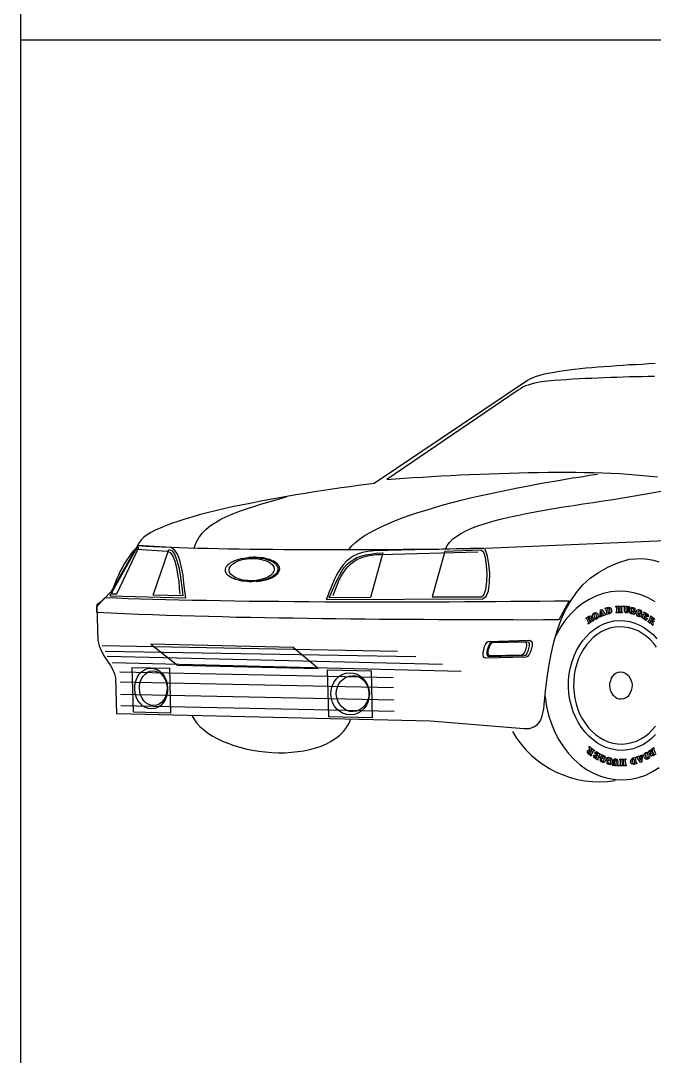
# Model space of a CAD drawing. Header units: millimetres. Extents: x 2198.5 to 2287.8, y 1208.8 to 1298.1.
# Drawn here: x 2205.183 to 2206.863, y 1275.109 to 1277.856 of the extents above; entities that cross this region are included whole.
import ezdxf

# ---------------------------------------------------------------- set-up
doc = ezdxf.new("R2010")
doc.units = ezdxf.units.MM
doc.layers.add('2', color=7, linetype='Continuous')

# ---------------------------------------------------------------- blocks, each defined once
blk = doc.blocks.new('COCHE')
at = {"linetype": 'Continuous'}
for points in [[(-2.0899, -0.473), (-2.0869, -0.595), (-1.0192, -0.6189), (-0.7018, -0.646), (-0.6825, -0.645), (-0.6674, -0.6401), (-0.6554, -0.6316), (-0.6465, -0.6202), (-0.6408, -0.6074), (-0.6366, -0.5935), (-0.6339, -0.5792), (-0.6322, -0.5654), (-0.6278, -0.5181), (-0.6223, -0.4722), (-0.6158, -0.4283), (-0.6077, -0.3869), (-0.5985, -0.3471), (-0.5878, -0.3097), (-0.5749, -0.2748), (-0.56, -0.2419), (-0.5425, -0.2109), (-0.5228, -0.183), (-0.5006, -0.1575), (-0.4758, -0.1345), (-0.4478, -0.1145), (-0.4167, -0.0969), (-0.382, -0.0823), (-0.3437, -0.0702), (-0.3219, -0.0681), (-0.301, -0.0676), (-0.2807, -0.0696), (-0.2613, -0.0732), (-0.2423, -0.0788)], [(-0.2557, 0.5955), (-0.2776, 0.5944), (-0.2994, 0.5928), (-0.3217, 0.5918), (-0.3436, 0.5907), (-0.3654, 0.5891), (-0.3872, 0.5876), (-0.4085, 0.586), (-0.4298, 0.5844), (-0.4506, 0.5829), (-0.4709, 0.5814), (-0.4907, 0.5794), (-0.5105, 0.5773), (-0.5292, 0.5753), (-0.5475, 0.5734), (-0.5647, 0.5709), (-0.5814, 0.5684), (-0.5976, 0.5655), (-0.6128, 0.5631), (-0.627, 0.5602), (-0.6401, 0.5568), (-0.6522, 0.5534), (-0.6633, 0.5501), (-0.6729, 0.5463), (-0.6814, 0.5425), (-0.6889, 0.5383), (-1.2103, 0.1881), (-1.2372, 0.1844), (-1.2645, 0.1806), (-1.2929, 0.1769), (-1.3223, 0.1726), (-1.3522, 0.1683), (-1.3826, 0.1639), (-1.4135, 0.1591), (-1.4449, 0.1542), (-1.4763, 0.1489), (-1.5076, 0.1435), (-1.539, 0.1381), (-1.5709, 0.1323), (-1.6017, 0.1264), (-1.6326, 0.12), (-1.663, 0.1142), (-1.6928, 0.1078), (-1.7221, 0.101), (-1.7504, 0.0942), (-1.7782, 0.0874), (-1.805, 0.0806), (-1.8302, 0.0734), (-1.8544, 0.0661), (-1.8776, 0.059), (-1.8993, 0.0513), (-1.9194, 0.0442), (-1.9375, 0.0361), (-1.9546, 0.0285), (-1.9692, 0.0206), (-1.9822, 0.0126), (-1.9932, 0.0047), (-2.0016, -0.0031), (-2.008, -0.0114), (-2.1045, -0.1791), (-2.153, -0.2306), (-2.1501, -0.3455), (-2.145, -0.3646), (-2.1375, -0.3827), (-2.1279, -0.3998), (-2.1173, -0.4163), (-2.1072, -0.4318), (-2.0987, -0.4463), (-2.0928, -0.4599), (-2.0899, -0.473)], [(-1.168, 0.2014), (-1.1385, 0.2036), (-1.1081, 0.2054), (-1.0776, 0.2077), (-1.0462, 0.2095), (-1.0147, 0.2113), (-0.9827, 0.2132), (-0.9502, 0.215), (-0.9172, 0.2168), (-0.8847, 0.2182), (-0.8512, 0.2195), (-0.8182, 0.2209), (-0.7852, 0.2222), (-0.7517, 0.223), (-0.7187, 0.2244), (-0.6856, 0.2247), (-0.6526, 0.2255), (-0.6201, 0.2258), (-0.5881, 0.2261), (-0.556, 0.2259), (-0.5245, 0.2257), (-0.494, 0.2255), (-0.4635, 0.2247), (-0.4335, 0.2239), (-0.4044, 0.2226), (-0.3759, 0.2213), (-0.3485, 0.2195), (-0.322, 0.2176), (-0.296, 0.2152), (-0.271, 0.2128), (-0.2476, 0.2098)], [(-0.2572, 0.5512), (-0.2785, 0.5511), (-0.2999, 0.5506), (-0.3212, 0.5501), (-0.3425, 0.5501), (-0.3639, 0.5495), (-0.3852, 0.5485), (-0.4065, 0.5479), (-0.4279, 0.5474), (-0.4492, 0.5463), (-0.4705, 0.5453), (-0.4919, 0.5443), (-0.5132, 0.5432), (-0.535, 0.5421), (-0.5563, 0.5406), (-0.5776, 0.5391), (-0.5989, 0.5375), (-0.6208, 0.5359), (-0.6421, 0.5339), (-0.6542, 0.5315), (-0.6653, 0.5292), (-0.6764, 0.5259), (-0.6865, 0.5226), (-0.6966, 0.5193), (-0.7051, 0.515), (-0.7136, 0.5102), (-0.7206, 0.5054), (-1.168, 0.2014)], [(-1.2962, -0.0367), (-1.2863, -0.0248), (-1.2739, -0.0133), (-1.2599, -0.0018), (-1.244, 0.0093), (-1.2264, 0.0199), (-1.2069, 0.0306), (-1.1863, 0.0408), (-1.1642, 0.051), (-1.1405, 0.0607), (-1.1154, 0.0705), (-1.0897, 0.0798), (-1.0624, 0.0886), (-1.0342, 0.0975), (-1.0055, 0.1063), (-0.9757, 0.1147), (-0.9454, 0.1226), (-0.9145, 0.1305), (-0.8832, 0.1384), (-0.8519, 0.1458), (-0.8195, 0.1527), (-0.7877, 0.1596), (-0.7553, 0.1665), (-0.7235, 0.1729), (-0.6911, 0.1788), (-0.6592, 0.1852), (-0.6278, 0.1906), (-0.597, 0.1959), (-0.5661, 0.2013), (-0.5362, 0.2066), (-0.5068, 0.2109), (-0.4785, 0.2157), (-0.4511, 0.2199)], [(-0.9683, -0.0351), (-0.9625, -0.0232), (-0.9537, -0.0118), (-0.9428, -0.0009), (-0.9293, 0.0091), (-0.9138, 0.0187), (-0.8962, 0.0278), (-0.8766, 0.0364), (-0.8549, 0.0445), (-0.8318, 0.0522), (-0.807, 0.0595), (-0.7807, 0.0662), (-0.753, 0.073), (-0.7242, 0.0794), (-0.6943, 0.0857), (-0.6634, 0.0916), (-0.6321, 0.0974), (-0.5997, 0.1028), (-0.5668, 0.1082), (-0.5334, 0.1131), (-0.4999, 0.1186), (-0.466, 0.1235), (-0.4321, 0.1289), (-0.3986, 0.1338), (-0.3647, 0.1392), (-0.3318, 0.1446), (-0.2989, 0.15), (-0.267, 0.1554), (-0.2357, 0.1613)], [(-1.823, -0.0307), (-1.8153, -0.0127), (-1.8061, 0.0033), (-1.7947, 0.0183), (-1.7814, 0.0319), (-1.7664, 0.0445), (-1.7499, 0.0555), (-1.7319, 0.0662), (-1.7123, 0.0758), (-1.6907, 0.0845), (-1.6685, 0.0932), (-1.6443, 0.1014), (-1.6191, 0.1097), (-1.5924, 0.118), (-1.5646, 0.1263), (-1.5359, 0.1347), (-1.5061, 0.1435)], [(-0.8332, -0.0317), (1.6135, 0.0721)], [(-1.8512, -0.2012), (-1.8539, -0.1773), (-1.8571, -0.1515), (-1.8603, -0.1241), (-1.865, -0.0978), (-1.8712, -0.0736), (-1.8794, -0.0529), (-1.8894, -0.0379), (-1.9023, -0.0296), (-2.0123, -0.0237), (-2.1086, -0.1944), (-1.8512, -0.2012)], [(-2.0859, -0.1873), (-2.0111, -0.0303), (-2.0167, -0.0315), (-2.0227, -0.0357), (-2.0296, -0.042), (-2.0365, -0.0503), (-2.0439, -0.0601), (-2.0517, -0.072), (-2.059, -0.0844), (-2.0664, -0.0973), (-2.0736, -0.1107), (-2.0799, -0.1246), (-2.0862, -0.1374), (-2.0915, -0.1503), (-2.0958, -0.1616), (-2.099, -0.1718), (-2.1014, -0.1805), (-2.1022, -0.1872), (-2.0859, -0.1873)], [(-2.0123, -0.0237), (-1.9873, -0.0252), (-1.9614, -0.0265), (-1.9334, -0.0279), (-1.9044, -0.0286), (-1.8739, -0.0299), (-1.8423, -0.0312), (-1.8097, -0.0319), (-1.7762, -0.0325), (-1.7411, -0.0337), (-1.7055, -0.0343), (-1.6689, -0.0349), (-1.6317, -0.0355), (-1.5936, -0.0361), (-1.5555, -0.0361), (-1.5163, -0.0367), (-1.4767, -0.0367), (-1.4365, -0.0372), (-1.3963, -0.0372), (-1.3556, -0.0372), (-1.315, -0.0372), (-1.2743, -0.0372), (-1.2336, -0.0372), (-1.1925, -0.0372), (-1.1518, -0.0366), (-1.1117, -0.0361), (-1.0715, -0.0361), (-1.0314, -0.0357), (-0.9922, -0.0352), (-0.9531, -0.0342), (-0.915, -0.0337), (-0.8774, -0.0333), (-0.8403, -0.0324)], [(-1.3732, -0.2069), (-0.8421, -0.2042), (-0.8295, -0.1968), (-0.8219, -0.1773), (-0.818, -0.1497), (-0.8178, -0.1177), (-0.8206, -0.0863), (-0.8254, -0.0589), (-0.832, -0.0393), (-0.8393, -0.0323), (-1.2122, -0.0417), (-1.2325, -0.0433), (-1.2507, -0.0468), (-1.2673, -0.0523), (-1.2819, -0.0597), (-1.2944, -0.0682), (-1.3058, -0.0781), (-1.3162, -0.0891), (-1.3251, -0.101), (-1.3329, -0.1134), (-1.3402, -0.1268), (-1.3465, -0.1402), (-1.3522, -0.154), (-1.358, -0.1679), (-1.3632, -0.1813), (-1.3679, -0.1946), (-1.3732, -0.2069)], [(-2.0171, -0.0361), (-1.9147, -0.0421), (-1.9044, -0.047), (-1.8955, -0.0589), (-1.8884, -0.0765), (-1.8828, -0.0978), (-1.8787, -0.1216), (-1.875, -0.1453), (-1.8729, -0.1687), (-1.8709, -0.189)], [(-1.9618, -0.1918), (-1.9088, -0.0364), (-1.8974, -0.0417), (-1.8885, -0.0547), (-1.8809, -0.0738), (-1.8747, -0.097), (-1.87, -0.1229), (-1.8663, -0.1487), (-1.8631, -0.173), (-1.8611, -0.1943), (-1.9618, -0.1918)], [(-1.628, -0.0639), (-1.6188, -0.0637), (-1.6102, -0.0645), (-1.6015, -0.0653), (-1.5933, -0.0661), (-1.5852, -0.0679), (-1.578, -0.0697), (-1.5708, -0.0716), (-1.5647, -0.0745), (-1.5585, -0.0769), (-1.5533, -0.0803), (-1.5487, -0.0833), (-1.545, -0.0867), (-1.5419, -0.0907), (-1.5398, -0.0947), (-1.5381, -0.0987), (-1.5375, -0.1028), (-1.5379, -0.1069), (-1.5393, -0.111), (-1.5413, -0.1151), (-1.5442, -0.1192), (-1.5477, -0.1229), (-1.5522, -0.126), (-1.5572, -0.1297), (-1.5632, -0.1324), (-1.5692, -0.1356), (-1.5763, -0.1378), (-1.5834, -0.14), (-1.5914, -0.1423), (-1.5995, -0.1435), (-1.6081, -0.1447), (-1.6168, -0.146), (-1.6259, -0.1462), (-1.635, -0.1464), (-1.6437, -0.1456), (-1.6524, -0.1448), (-1.6605, -0.144), (-1.6687, -0.1422), (-1.6759, -0.1403), (-1.683, -0.1385), (-1.6892, -0.1356), (-1.6954, -0.1332), (-1.7005, -0.1298), (-1.7052, -0.1268), (-1.7088, -0.1234), (-1.712, -0.1194), (-1.7141, -0.1154), (-1.7157, -0.1113), (-1.7164, -0.1073), (-1.7159, -0.1032), (-1.7145, -0.0991), (-1.7126, -0.095), (-1.7096, -0.0908), (-1.7062, -0.0872), (-1.7017, -0.084), (-1.6967, -0.0804), (-1.6907, -0.0777), (-1.6846, -0.0745), (-1.6776, -0.0723), (-1.6705, -0.07), (-1.6624, -0.0678), (-1.6543, -0.0666), (-1.6457, -0.0653), (-1.6371, -0.0641), (-1.628, -0.0639)], [(-1.6279, -0.0669), (-1.6126, -0.0676), (-1.5978, -0.0692), (-1.5851, -0.0725), (-1.5732, -0.0767), (-1.564, -0.0821), (-1.5567, -0.0885), (-1.5519, -0.0955), (-1.5502, -0.1031), (-1.5516, -0.1108), (-1.5559, -0.118), (-1.5629, -0.1248), (-1.5719, -0.1306), (-1.5835, -0.1355), (-1.5961, -0.1393), (-1.6108, -0.1418), (-1.626, -0.1431), (-1.6412, -0.1425), (-1.656, -0.1409), (-1.6688, -0.1376), (-1.6806, -0.1333), (-1.6899, -0.128), (-1.6972, -0.1215), (-1.7019, -0.1146), (-1.7036, -0.107), (-1.7023, -0.0993), (-1.6979, -0.0921), (-1.691, -0.0853), (-1.682, -0.0795), (-1.6704, -0.0746), (-1.6578, -0.0707), (-1.6431, -0.0683), (-1.6279, -0.0669)], [(-1.6122, -0.1453), (-1.6112, -0.1453), (-1.6026, -0.1441), (-1.594, -0.1428), (-1.5854, -0.1416), (-1.5778, -0.1394), (-1.5702, -0.1372), (-1.5637, -0.135), (-1.5571, -0.1318), (-1.5516, -0.1291), (-1.5461, -0.1254), (-1.5421, -0.1222), (-1.5381, -0.1186), (-1.5352, -0.1144), (-1.5333, -0.1103), (-1.5318, -0.1062), (-1.5314, -0.1021), (-1.5321, -0.0981), (-1.5337, -0.0941), (-1.5358, -0.09), (-1.539, -0.086), (-1.5431, -0.0826), (-1.5473, -0.0797), (-1.5529, -0.0762), (-1.5586, -0.0738), (-1.5653, -0.0709), (-1.5719, -0.0691), (-1.5796, -0.0672), (-1.5873, -0.0654), (-1.5959, -0.0646), (-1.6046, -0.0638), (-1.6132, -0.063), (-1.6224, -0.0632), (-1.6315, -0.0635), (-1.6361, -0.0641), (-1.6361, -0.0641)], [(-1.181, -0.0486), (-1.2229, -0.1996), (-1.3637, -0.2011), (-1.3555, -0.1826), (-1.3479, -0.1651), (-1.3406, -0.1492), (-1.3334, -0.1342), (-1.3261, -0.1208), (-1.3188, -0.1085), (-1.3109, -0.0971), (-1.302, -0.0872), (-1.2926, -0.0788), (-1.2816, -0.0714), (-1.2696, -0.0645), (-1.256, -0.0596), (-1.2403, -0.0551), (-1.2231, -0.0522), (-1.2033, -0.0496), (-1.181, -0.0486)], [(-1.3502, -0.1931), (-1.3435, -0.1747), (-1.3368, -0.1577), (-1.3301, -0.1423), (-1.3229, -0.1279), (-1.315, -0.1155), (-1.3072, -0.1041), (-1.2988, -0.0942), (-1.2894, -0.0854), (-1.2799, -0.078), (-1.2694, -0.0711), (-1.2578, -0.0657), (-1.2462, -0.0614), (-1.2331, -0.058), (-1.2195, -0.0556), (-1.2048, -0.0542), (-1.189, -0.0533), (-0.8568, -0.045)], [(-1.013, -0.1979), (-0.8458, -0.1972), (-0.8373, -0.1904), (-0.8312, -0.1724), (-0.8278, -0.1469), (-0.8264, -0.1179), (-0.8282, -0.0895), (-0.8319, -0.0642), (-0.8379, -0.0465), (-0.8462, -0.0396), (-0.9702, -0.0433), (-1.013, -0.1979)], [(-2.1248, -0.1999), (-2.0861, -0.2015), (-2.0464, -0.203), (-2.0052, -0.204), (-1.9625, -0.2055), (-1.9187, -0.2064), (-1.874, -0.2078), (-1.8277, -0.2087), (-1.7809, -0.2096), (-1.7331, -0.2104), (-1.6843, -0.2112), (-1.6349, -0.212), (-1.5846, -0.2123), (-1.5342, -0.213), (-1.4829, -0.2133), (-1.431, -0.2135), (-1.3786, -0.2142), (-1.3263, -0.2144), (-1.2734, -0.2146), (-1.2205, -0.2143), (-1.1672, -0.2144), (-1.1143, -0.2146), (-1.0609, -0.2143), (-1.008, -0.2145), (-0.9552, -0.2142), (-0.9028, -0.2139), (-0.8505, -0.2136), (-0.7986, -0.2133), (-0.7473, -0.213), (-0.6965, -0.2128), (-0.6462, -0.212), (-0.5969, -0.2118), (-0.5481, -0.2111), (-0.5825, -0.2765), (-0.6349, -0.2763), (-0.6867, -0.2766), (-0.7381, -0.2763), (-0.7894, -0.2761), (-0.8408, -0.2759), (-0.8916, -0.2761), (-0.9419, -0.2759), (-0.9923, -0.2756), (-1.0426, -0.2754), (-1.0924, -0.2751), (-1.1423, -0.2748), (-1.1921, -0.2746), (-1.2414, -0.2738), (-1.2902, -0.2735), (-1.3396, -0.2727), (-1.3884, -0.2724), (-1.4372, -0.2716), (-1.4855, -0.2708), (-1.5338, -0.2699), (-1.5821, -0.2691), (-1.6305, -0.2683), (-1.6783, -0.2675), (-1.7261, -0.2661), (-1.7739, -0.2648), (-1.8217, -0.2635), (-1.869, -0.2621), (-1.9163, -0.2608), (-1.9642, -0.2589), (-2.0115, -0.2576), (-2.0588, -0.2557), (-2.1056, -0.2533), (-2.153, -0.2515), (-2.1533, -0.2383), (-2.153, -0.2301), (-2.1521, -0.225), (-2.1502, -0.2214), (-2.1467, -0.2188), (-2.1417, -0.2156), (-2.1342, -0.2093), (-2.1248, -0.1999)], [(-0.6293, -0.5384), (-0.6293, -0.5384), (-0.6249, -0.5703), (-0.6175, -0.6007), (-0.6082, -0.6299), (-0.5963, -0.6576), (-0.5824, -0.6837), (-0.5671, -0.7082), (-0.5497, -0.7306), (-0.5309, -0.7505), (-0.5101, -0.7688), (-0.4884, -0.7845), (-0.4652, -0.7971), (-0.4415, -0.8077), (-0.4165, -0.8147), (-0.3904, -0.8191), (-0.3639, -0.82), (-0.3376, -0.8178), (-0.3118, -0.8121), (-0.2871, -0.8038), (-0.264, -0.7921), (-0.2415, -0.7783)], [(-0.2557, -0.2144), (-0.2789, -0.2017), (-0.3025, -0.1912), (-0.3276, -0.1842), (-0.3536, -0.1797), (-0.3801, -0.1789), (-0.4065, -0.1811), (-0.4323, -0.1868), (-0.457, -0.195), (-0.48, -0.2068), (-0.5026, -0.2206), (-0.5235, -0.2374), (-0.5434, -0.2567), (-0.5611, -0.2775), (-0.5773, -0.3008), (-0.5914, -0.326), (-0.5943, -0.3322), (-0.5943, -0.3322)], [(-0.4446, -0.2639), (-0.4441, -0.2633), (-0.4431, -0.2623), (-0.4426, -0.2613), (-0.4421, -0.2597), (-0.441, -0.2419), (-0.437, -0.2403), (-0.428, -0.2538), (-0.4264, -0.2558), (-0.4259, -0.2563), (-0.4249, -0.2568), (-0.4244, -0.2562), (-0.4233, -0.2588), (-0.4329, -0.262), (-0.4335, -0.2595), (-0.4325, -0.259), (-0.432, -0.2585), (-0.432, -0.2575), (-0.4325, -0.2564), (-0.4341, -0.2544), (-0.4397, -0.2566), (-0.4396, -0.2592), (-0.439, -0.2607), (-0.4385, -0.2612), (-0.4375, -0.2612), (-0.4365, -0.2611), (-0.4359, -0.2637), (-0.444, -0.2664), (-0.4446, -0.2639)], [(-0.4249, -0.239), (-0.4249, -0.2359), (-0.4143, -0.2331), (-0.4102, -0.2335), (-0.4071, -0.235), (-0.405, -0.2385), (-0.4034, -0.2425), (-0.4033, -0.2466), (-0.4042, -0.2501), (-0.4067, -0.2538), (-0.4102, -0.2554), (-0.4208, -0.2582), (-0.4209, -0.2551), (-0.4204, -0.2546), (-0.4194, -0.2541), (-0.4194, -0.2531), (-0.4194, -0.2515), (-0.4217, -0.2409), (-0.4223, -0.2394), (-0.4228, -0.2389), (-0.4238, -0.2389), (-0.4249, -0.239)], [(-0.4149, -0.2514), (-0.4138, -0.2524), (-0.4123, -0.2524), (-0.4103, -0.2513), (-0.4088, -0.2487), (-0.4084, -0.2462), (-0.409, -0.2436), (-0.4095, -0.2411), (-0.4106, -0.2391), (-0.4127, -0.2371), (-0.4152, -0.2367), (-0.4168, -0.2372), (-0.4172, -0.2388), (-0.4149, -0.2514)], [(-0.3885, -0.2299), (-0.3788, -0.2297), (-0.3787, -0.2322), (-0.3793, -0.2327), (-0.3803, -0.2328), (-0.3808, -0.2333), (-0.3807, -0.2343), (-0.3806, -0.2384), (-0.3745, -0.2382), (-0.3746, -0.2341), (-0.3747, -0.2331), (-0.3757, -0.2326), (-0.3762, -0.2321), (-0.3767, -0.2322), (-0.3768, -0.2296), (-0.3676, -0.2294), (-0.3676, -0.2319), (-0.3686, -0.2325), (-0.3691, -0.2325), (-0.3696, -0.2335), (-0.37, -0.2345), (-0.3697, -0.2467), (-0.3692, -0.2477), (-0.3687, -0.2482), (-0.3677, -0.2487), (-0.3671, -0.2487), (-0.3671, -0.2517), (-0.3762, -0.252), (-0.3763, -0.2489), (-0.3758, -0.2489), (-0.3753, -0.2489), (-0.3743, -0.2484), (-0.3743, -0.2474), (-0.3745, -0.2413), (-0.3806, -0.2414), (-0.3804, -0.247), (-0.3804, -0.248), (-0.3799, -0.2485), (-0.3793, -0.249), (-0.3783, -0.249), (-0.3782, -0.252), (-0.3879, -0.2523), (-0.388, -0.2492), (-0.387, -0.2492), (-0.386, -0.2487), (-0.3855, -0.2481), (-0.3855, -0.2466), (-0.3858, -0.2344), (-0.3858, -0.2334), (-0.3869, -0.2329), (-0.3874, -0.2324), (-0.3884, -0.2324), (-0.3885, -0.2299)], [(-0.3621, -0.2287), (-0.3524, -0.2295), (-0.3523, -0.2321), (-0.3533, -0.2326), (-0.3538, -0.2326), (-0.3543, -0.2331), (-0.3548, -0.2342), (-0.355, -0.2448), (-0.354, -0.2479), (-0.3519, -0.2488), (-0.3494, -0.2482), (-0.3484, -0.2457), (-0.3482, -0.235), (-0.3482, -0.234), (-0.3482, -0.2335), (-0.3492, -0.233), (-0.3503, -0.2325), (-0.3503, -0.2295), (-0.3427, -0.2303), (-0.3426, -0.2333), (-0.3431, -0.2333), (-0.3441, -0.2334), (-0.3446, -0.2344), (-0.3446, -0.2354), (-0.3454, -0.2461), (-0.3463, -0.2492), (-0.3478, -0.2513), (-0.3503, -0.2523), (-0.3528, -0.2524), (-0.3554, -0.252), (-0.358, -0.25), (-0.359, -0.248), (-0.3596, -0.2449), (-0.3594, -0.2338), (-0.3594, -0.2327), (-0.3605, -0.2323), (-0.361, -0.2318), (-0.362, -0.2318), (-0.3621, -0.2287)], [(-0.3263, -0.237), (-0.3258, -0.2355), (-0.3242, -0.2364), (-0.3241, -0.2441), (-0.3261, -0.2446), (-0.3272, -0.2411), (-0.3288, -0.2386), (-0.3308, -0.2376), (-0.3329, -0.2377), (-0.3344, -0.2387), (-0.3358, -0.2413), (-0.3368, -0.2449), (-0.3367, -0.2489), (-0.3356, -0.252), (-0.3335, -0.2535), (-0.3315, -0.2534), (-0.3299, -0.2523), (-0.329, -0.2508), (-0.329, -0.2498), (-0.33, -0.2488), (-0.3311, -0.2483), (-0.3306, -0.2457), (-0.3219, -0.2481), (-0.3224, -0.2506), (-0.3234, -0.2506), (-0.3239, -0.2506), (-0.3244, -0.2512), (-0.3249, -0.2522), (-0.3262, -0.2588), (-0.3293, -0.2579), (-0.3299, -0.2559), (-0.3329, -0.257), (-0.3365, -0.2555), (-0.3396, -0.2531), (-0.3412, -0.2496), (-0.3418, -0.245), (-0.3409, -0.2399), (-0.339, -0.2363), (-0.3355, -0.2337), (-0.3335, -0.2336), (-0.3309, -0.2336), (-0.3284, -0.235), (-0.3263, -0.237)], [(-0.3032, -0.245), (-0.3027, -0.2445), (-0.3012, -0.245), (-0.3015, -0.2531), (-0.3035, -0.2532), (-0.3046, -0.2497), (-0.3057, -0.2471), (-0.3077, -0.2457), (-0.3098, -0.2457), (-0.3113, -0.2468), (-0.3127, -0.2488), (-0.3142, -0.2519), (-0.3141, -0.256), (-0.3135, -0.2595), (-0.3114, -0.261), (-0.3094, -0.2615), (-0.3079, -0.2604), (-0.3074, -0.2589), (-0.3074, -0.2579), (-0.308, -0.2574), (-0.309, -0.2564), (-0.3086, -0.2533), (-0.2998, -0.2572), (-0.3008, -0.2597), (-0.3018, -0.2598), (-0.3023, -0.2598), (-0.3028, -0.2598), (-0.3028, -0.2603), (-0.3047, -0.2669), (-0.3078, -0.266), (-0.3078, -0.2645), (-0.3114, -0.2646), (-0.3149, -0.2631), (-0.3175, -0.2602), (-0.3192, -0.2561), (-0.3193, -0.2516), (-0.3184, -0.247), (-0.3159, -0.2433), (-0.3124, -0.2412), (-0.3104, -0.2412), (-0.3078, -0.2416), (-0.3053, -0.2431), (-0.3032, -0.245)], [(-0.3771, -0.2784), (-0.3588, -0.279), (-0.3409, -0.2821), (-0.324, -0.2873), (-0.3076, -0.294), (-0.2916, -0.3032), (-0.2766, -0.314), (-0.2625, -0.3264), (-0.2494, -0.3403)], [(-0.2539, -0.6662), (-0.2674, -0.6793), (-0.2818, -0.6908), (-0.2973, -0.7009), (-0.3134, -0.7084), (-0.33, -0.7144), (-0.3477, -0.7184), (-0.366, -0.7199), (-0.3843, -0.7193), (-0.4017, -0.7162), (-0.4191, -0.7111), (-0.4355, -0.7044), (-0.4515, -0.6951), (-0.4665, -0.6843), (-0.4805, -0.6719), (-0.4936, -0.6581), (-0.5057, -0.6426), (-0.5163, -0.6261), (-0.5254, -0.608), (-0.5335, -0.5889), (-0.5401, -0.5687), (-0.5452, -0.548), (-0.5483, -0.5262), (-0.5498, -0.5039), (-0.5494, -0.4815), (-0.5474, -0.4596), (-0.5434, -0.4382), (-0.5378, -0.4177), (-0.5306, -0.3982), (-0.5225, -0.3797), (-0.5127, -0.3627), (-0.5014, -0.3466), (-0.4891, -0.3321), (-0.4757, -0.3191), (-0.4612, -0.3075), (-0.4457, -0.2975), (-0.4297, -0.2899), (-0.4125, -0.2839), (-0.3954, -0.2799), (-0.3771, -0.2784)], [(-0.4912, -0.2706), (-0.4812, -0.2633), (-0.4756, -0.2621), (-0.4725, -0.2646), (-0.4724, -0.2691), (-0.4743, -0.2727), (-0.4681, -0.2756), (-0.4676, -0.2761), (-0.4666, -0.2761), (-0.4661, -0.2761), (-0.4651, -0.2756), (-0.464, -0.2781), (-0.4695, -0.2818), (-0.4788, -0.2769), (-0.4798, -0.2775), (-0.4777, -0.2815), (-0.4771, -0.282), (-0.4766, -0.2825), (-0.4756, -0.2824), (-0.4746, -0.2819), (-0.4735, -0.2844), (-0.482, -0.2902), (-0.4831, -0.2877), (-0.4826, -0.2872), (-0.4816, -0.2862), (-0.4816, -0.2851), (-0.4822, -0.2841), (-0.487, -0.2731), (-0.4875, -0.2726), (-0.4886, -0.2726), (-0.4891, -0.2726), (-0.4901, -0.2731), (-0.4912, -0.2706)], [(-0.4809, -0.2749), (-0.4789, -0.2734), (-0.4774, -0.2718), (-0.4769, -0.2703), (-0.477, -0.2687), (-0.4785, -0.2673), (-0.4806, -0.2673), (-0.4826, -0.2689), (-0.483, -0.2704), (-0.4809, -0.2749)], [(-0.4626, -0.2521), (-0.4586, -0.251), (-0.4545, -0.2519), (-0.4519, -0.2544), (-0.4498, -0.2579), (-0.4486, -0.2624), (-0.4491, -0.2665), (-0.451, -0.2706), (-0.455, -0.2738), (-0.4595, -0.2749), (-0.4631, -0.274), (-0.4657, -0.2715), (-0.4678, -0.2675), (-0.4685, -0.2635), (-0.4681, -0.2589), (-0.4661, -0.2548), (-0.4626, -0.2521)], [(-0.461, -0.2556), (-0.4635, -0.2598), (-0.4628, -0.2654), (-0.4596, -0.2698), (-0.4556, -0.2707), (-0.4536, -0.2666), (-0.4543, -0.2611), (-0.4569, -0.2566), (-0.461, -0.2556)], [(-0.4392, -0.2536), (-0.4357, -0.2519), (-0.4389, -0.2469), (-0.4392, -0.2536)], [(-0.2924, -0.2489), (-0.279, -0.2577), (-0.2793, -0.2658), (-0.2813, -0.2659), (-0.2824, -0.2613), (-0.2846, -0.2583), (-0.2866, -0.2563), (-0.2882, -0.2569), (-0.2896, -0.2605), (-0.2885, -0.2615), (-0.2875, -0.2619), (-0.2865, -0.2614), (-0.2856, -0.2593), (-0.2835, -0.2608), (-0.2873, -0.2696), (-0.2894, -0.2681), (-0.2889, -0.2661), (-0.289, -0.265), (-0.29, -0.264), (-0.291, -0.2636), (-0.293, -0.2682), (-0.2924, -0.2707), (-0.2898, -0.2722), (-0.2862, -0.2726), (-0.2827, -0.2705), (-0.2817, -0.273), (-0.2871, -0.2777), (-0.3011, -0.2684), (-0.3001, -0.2658), (-0.2991, -0.2663), (-0.2981, -0.2663), (-0.2976, -0.2658), (-0.2966, -0.2642), (-0.2928, -0.2544), (-0.2923, -0.2534), (-0.2923, -0.2524), (-0.2928, -0.2519), (-0.2939, -0.2514), (-0.2924, -0.2489)], [(-0.2702, -0.2625), (-0.2609, -0.2704), (-0.2572, -0.2759)], [(-0.2576, -0.2805), (-0.2606, -0.2826), (-0.2641, -0.2822), (-0.2634, -0.2898), (-0.2629, -0.2908), (-0.2624, -0.2913), (-0.2624, -0.2923), (-0.2618, -0.2933), (-0.2628, -0.2954), (-0.268, -0.2909), (-0.2688, -0.2793), (-0.2698, -0.2783), (-0.2718, -0.2819), (-0.2722, -0.2829), (-0.2722, -0.2839), (-0.2717, -0.2844), (-0.2712, -0.2854), (-0.2721, -0.288), (-0.2804, -0.2811), (-0.279, -0.279), (-0.2779, -0.2795), (-0.2774, -0.2795), (-0.2764, -0.2795), (-0.2759, -0.2784), (-0.2706, -0.2681), (-0.2706, -0.2671), (-0.2706, -0.2666), (-0.2712, -0.2656), (-0.2717, -0.2651), (-0.2702, -0.2625)], [(-0.2684, -0.2757), (-0.2663, -0.2777), (-0.2647, -0.2781), (-0.2632, -0.2781), (-0.2622, -0.2771), (-0.2623, -0.2745), (-0.2634, -0.2725), (-0.2649, -0.271), (-0.2664, -0.2716), (-0.2684, -0.2757)], [(-0.3765, -0.2998), (-0.3928, -0.3012), (-0.409, -0.3046), (-0.4241, -0.3101), (-0.4386, -0.3171), (-0.4526, -0.3261), (-0.4656, -0.3361), (-0.4775, -0.3481), (-0.4889, -0.3611), (-0.4987, -0.3755), (-0.5079, -0.3915), (-0.5156, -0.408), (-0.5218, -0.4254), (-0.5269, -0.4444), (-0.5305, -0.4633), (-0.5321, -0.4831), (-0.5326, -0.5035), (-0.531, -0.5238), (-0.5285, -0.5435), (-0.524, -0.5622), (-0.5179, -0.5804), (-0.5109, -0.5975), (-0.5023, -0.614), (-0.4923, -0.629), (-0.4818, -0.643), (-0.4698, -0.6554), (-0.4573, -0.6668), (-0.4438, -0.6761), (-0.4294, -0.6844), (-0.4145, -0.6906), (-0.3991, -0.6953), (-0.3828, -0.698), (-0.3665, -0.6986), (-0.3503, -0.6971), (-0.3341, -0.6937), (-0.319, -0.6882), (-0.3039, -0.6812), (-0.2904, -0.6722), (-0.2769, -0.6622), (-0.265, -0.6503), (-0.2537, -0.6373)], [(-0.2502, -0.3693), (-0.2608, -0.3553), (-0.2728, -0.3429), (-0.2853, -0.3315), (-0.2992, -0.3222), (-0.3132, -0.3139), (-0.3286, -0.3077), (-0.3439, -0.303), (-0.3603, -0.3004), (-0.3765, -0.2998)], [(-0.8227, -0.3491), (-0.6819, -0.3456), (-0.6763, -0.348), (-0.6736, -0.354), (-0.6739, -0.3632), (-0.6756, -0.3739), (-0.6794, -0.3847), (-0.6838, -0.3939), (-0.6887, -0.4006), (-0.6937, -0.4033), (-0.8314, -0.4068), (-0.8375, -0.4044), (-0.8402, -0.3979), (-0.8405, -0.3887), (-0.8382, -0.378), (-0.8349, -0.3672), (-0.8306, -0.358), (-0.8262, -0.3518), (-0.8227, -0.3491)], [(-0.8114, -0.3524), (-0.6905, -0.3494), (-0.6858, -0.3513), (-0.6837, -0.3568), (-0.6835, -0.3644), (-0.6853, -0.3736), (-0.6886, -0.3829), (-0.692, -0.3906), (-0.6964, -0.3968), (-0.7004, -0.3989), (-0.8188, -0.4019), (-0.8239, -0.4), (-0.8266, -0.394), (-0.8263, -0.3863), (-0.825, -0.3771), (-0.8217, -0.3679), (-0.8183, -0.3602), (-0.8149, -0.3545), (-0.8114, -0.3524)], [(-0.8093, -0.3534), (-0.6996, -0.3506), (-0.695, -0.3525), (-0.6928, -0.3576), (-0.6932, -0.3647), (-0.6945, -0.3729), (-0.6973, -0.3811), (-0.7007, -0.3883), (-0.7046, -0.3934), (-0.7086, -0.3956), (-0.8158, -0.3983), (-0.8205, -0.3963), (-0.8226, -0.3913), (-0.8228, -0.3842), (-0.8215, -0.3761), (-0.8186, -0.3678), (-0.8153, -0.3606), (-0.8123, -0.3555), (-0.8093, -0.3534)], [(-2.1349, -0.3629), (-1.1314, -0.3823)], [(-2.1252, -0.383), (-1.0689, -0.4006)], [(-1.4014, -0.4415), (-1.486, -0.3704), (-1.9703, -0.3592), (-1.879, -0.4301), (-1.4014, -0.4415)], [(-2.1177, -0.3995), (-0.9778, -0.4267)], [(-2.1014, -0.4215), (-0.9147, -0.4506)], [(-2.0747, -0.4533), (-1.1454, -0.4726)], [(-2.029, -0.5905), (-2.0329, -0.4381), (-1.9067, -0.4405), (-1.9029, -0.5934), (-2.029, -0.5905)], [(-1.9703, -0.44), (-1.9591, -0.4413), (-1.9483, -0.4451), (-1.939, -0.4509), (-1.9301, -0.4594), (-1.9233, -0.4693), (-1.9179, -0.4814), (-1.914, -0.494), (-1.9126, -0.5082), (-1.9133, -0.5225), (-1.9165, -0.5353), (-1.9213, -0.5476), (-1.9277, -0.5579), (-1.9361, -0.5668), (-1.9451, -0.5731), (-1.9556, -0.5774), (-1.9668, -0.5792), (-1.978, -0.578), (-1.9882, -0.5742), (-1.9981, -0.5683), (-2.0064, -0.5599), (-2.0138, -0.5499), (-2.0192, -0.5379), (-2.023, -0.5252), (-2.0244, -0.511), (-2.0237, -0.4968), (-2.0205, -0.484), (-2.0157, -0.4717), (-2.0089, -0.4613), (-2.001, -0.4525), (-1.9915, -0.4462), (-1.9814, -0.4418), (-1.9703, -0.44)], [(-1.9629, -0.4495), (-1.9533, -0.4503), (-1.9445, -0.4536), (-1.9363, -0.459), (-1.929, -0.4659), (-1.9232, -0.4744), (-1.9183, -0.4845), (-1.9155, -0.4956), (-1.9142, -0.5072), (-1.9149, -0.519), (-1.9172, -0.5302), (-1.9215, -0.5405), (-1.9269, -0.5493), (-1.9338, -0.5566), (-1.9418, -0.5623), (-1.9503, -0.5661), (-1.96, -0.5674), (-1.9696, -0.5666), (-1.9784, -0.5633), (-1.9866, -0.5579), (-1.9939, -0.5509), (-1.9997, -0.5425), (-2.0046, -0.5324), (-2.0074, -0.5213), (-2.0087, -0.5096), (-2.008, -0.4979), (-2.0057, -0.4867), (-2.0014, -0.4764), (-1.996, -0.4676), (-1.9891, -0.4603), (-1.9811, -0.4545), (-1.9726, -0.4508), (-1.9629, -0.4495)], [(-1.3652, -0.6053), (-1.3692, -0.4462), (-1.2212, -0.4491), (-1.2177, -0.6092), (-1.3652, -0.6053)], [(-1.2943, -0.456), (-1.281, -0.4573), (-1.2687, -0.461), (-1.2574, -0.4673), (-1.2475, -0.4757), (-1.2391, -0.4862), (-1.2327, -0.4982), (-1.2288, -0.5119), (-1.2269, -0.526), (-1.2281, -0.5403), (-1.2313, -0.5541), (-1.2371, -0.5665), (-1.245, -0.5773), (-1.2544, -0.5862), (-1.2654, -0.5931), (-1.2775, -0.5975), (-1.2907, -0.5993), (-1.3039, -0.5981), (-1.3162, -0.5944), (-1.3276, -0.588), (-1.3374, -0.5796), (-1.3458, -0.5692), (-1.3522, -0.5572), (-1.3561, -0.5435), (-1.358, -0.5293), (-1.3568, -0.5151), (-1.3536, -0.5013), (-1.3478, -0.4889), (-1.34, -0.478), (-1.3305, -0.4692), (-1.3195, -0.4623), (-1.3074, -0.4579), (-1.2943, -0.456)], [(-0.3727, -0.4527), (-0.3651, -0.4535), (-0.3579, -0.4558), (-0.3517, -0.4603), (-0.3459, -0.4657), (-0.3412, -0.4727), (-0.3374, -0.4808), (-0.3347, -0.4893), (-0.3339, -0.4985), (-0.3342, -0.5076), (-0.3365, -0.5163), (-0.3399, -0.5245), (-0.3443, -0.5318), (-0.3497, -0.5375), (-0.3557, -0.5422), (-0.3628, -0.5449), (-0.3703, -0.5462), (-0.378, -0.5453), (-0.3852, -0.543), (-0.3914, -0.5385), (-0.3971, -0.5331), (-0.4019, -0.5261), (-0.4056, -0.5181), (-0.4084, -0.5095), (-0.4091, -0.5004), (-0.4088, -0.4912), (-0.4065, -0.4825), (-0.4032, -0.4743), (-0.3988, -0.4671), (-0.3933, -0.4613), (-0.3873, -0.4566), (-0.3803, -0.4539), (-0.3727, -0.4527)], [(-2.0738, -0.4869), (-1.1446, -0.5057)], [(-1.2854, -0.466), (-1.2742, -0.4667), (-1.2639, -0.47), (-1.2541, -0.4759), (-1.2458, -0.4828), (-1.239, -0.4918), (-1.2336, -0.5018), (-1.2298, -0.5134), (-1.2285, -0.5256), (-1.2292, -0.5378), (-1.2324, -0.5496), (-1.2373, -0.5598), (-1.2436, -0.5692), (-1.2516, -0.5765), (-1.2611, -0.5828), (-1.2711, -0.5866), (-1.2823, -0.5879), (-1.2935, -0.5872), (-1.3037, -0.5839), (-1.3136, -0.578), (-1.3219, -0.5711), (-1.3287, -0.5621), (-1.334, -0.5521), (-1.3379, -0.5405), (-1.3392, -0.5284), (-1.3385, -0.5161), (-1.3352, -0.5044), (-1.3304, -0.4941), (-1.324, -0.4848), (-1.3161, -0.4774), (-1.3066, -0.4711), (-1.2965, -0.4673), (-1.2854, -0.466)], [(-2.0728, -0.5285), (-1.1435, -0.5478)], [(-2.0718, -0.5677), (-1.1425, -0.5864)], [(-1.8305, -0.6012), (-1.8236, -0.6132), (-1.8146, -0.6262), (-1.8036, -0.6382), (-1.7911, -0.6495), (-1.7772, -0.6604), (-1.7616, -0.6702), (-1.7446, -0.6794), (-1.7266, -0.6881), (-1.7076, -0.6957), (-1.6881, -0.7029), (-1.6676, -0.709), (-1.6467, -0.7145), (-1.6247, -0.7191), (-1.6027, -0.7226), (-1.5808, -0.7251), (-1.5584, -0.7271), (-1.536, -0.728), (-1.5136, -0.728), (-1.4918, -0.7264), (-1.47, -0.7243), (-1.4493, -0.7212), (-1.429, -0.7172), (-1.4093, -0.7116), (-1.3907, -0.7055), (-1.3731, -0.6975), (-1.3565, -0.6889), (-1.341, -0.6789), (-1.3276, -0.6679), (-1.3152, -0.6559), (-1.3043, -0.6419), (-1.2956, -0.6269), (-1.2898, -0.613), (-1.2898, -0.613)], [(-0.4727, -0.7394), (-0.4821, -0.7315), (-0.4858, -0.7265), (-0.4854, -0.7219), (-0.4824, -0.7193), (-0.4788, -0.7197), (-0.479, -0.7116), (-0.4791, -0.7105), (-0.4796, -0.7101), (-0.4801, -0.709), (-0.4806, -0.708), (-0.4792, -0.706), (-0.474, -0.7104), (-0.4742, -0.7226), (-0.4731, -0.7236), (-0.4702, -0.7195), (-0.4697, -0.7184), (-0.4697, -0.7174), (-0.4703, -0.7169), (-0.4713, -0.7159), (-0.4703, -0.7134), (-0.462, -0.7203), (-0.463, -0.7223), (-0.464, -0.7219), (-0.465, -0.7219), (-0.4655, -0.7219), (-0.4665, -0.7229), (-0.4724, -0.7338), (-0.4724, -0.7343), (-0.4723, -0.7353), (-0.4718, -0.7358), (-0.4713, -0.7368), (-0.4727, -0.7394)], [(-0.4741, -0.7262), (-0.4762, -0.7242), (-0.4782, -0.7237), (-0.4797, -0.7238), (-0.4807, -0.7248), (-0.4807, -0.7274), (-0.4796, -0.7299), (-0.478, -0.7309), (-0.4765, -0.7308), (-0.4741, -0.7262)], [(-0.45, -0.7535), (-0.464, -0.7442), (-0.4637, -0.7366), (-0.4616, -0.7365), (-0.4605, -0.7411), (-0.4584, -0.7441), (-0.4563, -0.7456), (-0.4548, -0.745), (-0.4534, -0.7414), (-0.4544, -0.7404), (-0.4554, -0.7405), (-0.4564, -0.7405), (-0.4574, -0.7425), (-0.4595, -0.7411), (-0.4546, -0.7318), (-0.4531, -0.7333), (-0.454, -0.7358), (-0.454, -0.7374), (-0.4529, -0.7379), (-0.4519, -0.7383), (-0.4495, -0.7332), (-0.4501, -0.7307), (-0.4527, -0.7292), (-0.4562, -0.7293), (-0.4602, -0.7319), (-0.4613, -0.7289), (-0.4553, -0.7237), (-0.4414, -0.733), (-0.4423, -0.7355), (-0.4428, -0.7351), (-0.4439, -0.7351), (-0.4444, -0.7356), (-0.4453, -0.7371), (-0.4502, -0.7474), (-0.4507, -0.7485), (-0.4501, -0.7495), (-0.4496, -0.7505), (-0.4491, -0.751), (-0.45, -0.7535)], [(-0.4398, -0.7568), (-0.4403, -0.7574), (-0.4413, -0.7569), (-0.4415, -0.7492), (-0.4389, -0.7487), (-0.4384, -0.7522), (-0.4368, -0.7547), (-0.4352, -0.7562), (-0.4327, -0.7561), (-0.4312, -0.7551), (-0.4297, -0.753), (-0.4288, -0.7494), (-0.4278, -0.7453), (-0.4284, -0.7423), (-0.4305, -0.7403), (-0.4326, -0.7404), (-0.4346, -0.741), (-0.4355, -0.7425), (-0.4355, -0.744), (-0.435, -0.745), (-0.4339, -0.7455), (-0.4344, -0.7486), (-0.4431, -0.7452), (-0.4422, -0.7421), (-0.4411, -0.7426), (-0.4407, -0.7421), (-0.4396, -0.7421), (-0.4391, -0.7411), (-0.4373, -0.7344), (-0.4347, -0.7354), (-0.4347, -0.7369), (-0.4311, -0.7368), (-0.4275, -0.7382), (-0.4249, -0.7412), (-0.4233, -0.7452), (-0.4232, -0.7503), (-0.4246, -0.7549), (-0.4265, -0.7585), (-0.43, -0.7607), (-0.4325, -0.7607), (-0.4351, -0.7603), (-0.4377, -0.7588), (-0.4398, -0.7568)], [(-0.2969, -0.7375), (-0.2979, -0.738), (-0.2984, -0.7385), (-0.2989, -0.7396), (-0.2994, -0.7411), (-0.3009, -0.76), (-0.3049, -0.7616), (-0.3139, -0.7476), (-0.315, -0.7456), (-0.316, -0.7446), (-0.3165, -0.7446), (-0.3175, -0.7446), (-0.3181, -0.7421), (-0.3091, -0.7388), (-0.308, -0.7413), (-0.309, -0.7418), (-0.31, -0.7424), (-0.31, -0.7434), (-0.3094, -0.7444), (-0.3083, -0.7474), (-0.3028, -0.7453), (-0.3024, -0.7417), (-0.3029, -0.7407), (-0.3034, -0.7402), (-0.3039, -0.7397), (-0.305, -0.7402), (-0.3055, -0.7377), (-0.2975, -0.735), (-0.2969, -0.7375)], [(-0.2798, -0.7498), (-0.2838, -0.7509), (-0.2874, -0.7499), (-0.2905, -0.7475), (-0.2922, -0.7435), (-0.2933, -0.7389), (-0.2929, -0.7348), (-0.291, -0.7307), (-0.287, -0.7276), (-0.2824, -0.7264), (-0.2789, -0.7274), (-0.2762, -0.7303), (-0.2741, -0.7338), (-0.2735, -0.7384), (-0.2744, -0.743), (-0.2763, -0.7466), (-0.2798, -0.7498)], [(-0.2814, -0.7462), (-0.279, -0.7421), (-0.2791, -0.736), (-0.2818, -0.7315), (-0.2859, -0.7306), (-0.2883, -0.7347), (-0.2877, -0.7403), (-0.285, -0.7453), (-0.2814, -0.7462)], [(-0.2513, -0.7313), (-0.2618, -0.7381), (-0.2674, -0.7398), (-0.27, -0.7368), (-0.2706, -0.7322), (-0.2687, -0.7286), (-0.2738, -0.7252), (-0.2743, -0.7247), (-0.2754, -0.7247), (-0.2759, -0.7247), (-0.2769, -0.7253), (-0.2779, -0.7228), (-0.2724, -0.7191), (-0.2637, -0.7244), (-0.2627, -0.7239), (-0.2643, -0.7194), (-0.2648, -0.7184), (-0.2654, -0.7184), (-0.2664, -0.7184), (-0.2674, -0.7189), (-0.2684, -0.7164), (-0.2599, -0.7106), (-0.2589, -0.7131), (-0.2594, -0.7137), (-0.2604, -0.7147), (-0.2604, -0.7152), (-0.2603, -0.7167), (-0.2554, -0.7283)], [(-0.2616, -0.7269), (-0.2636, -0.728), (-0.2651, -0.7296), (-0.2661, -0.7311), (-0.2655, -0.7326), (-0.2639, -0.7341), (-0.2619, -0.7341), (-0.2599, -0.733), (-0.2599, -0.7315), (-0.2616, -0.7269)], [(-0.4167, -0.7654), (-0.4172, -0.7664), (-0.4187, -0.766), (-0.4189, -0.7578), (-0.4169, -0.7573), (-0.4158, -0.7608), (-0.4142, -0.7633), (-0.4121, -0.7643), (-0.4101, -0.7642), (-0.4086, -0.7632), (-0.4071, -0.7606), (-0.4062, -0.757), (-0.4058, -0.7524), (-0.4069, -0.7494), (-0.409, -0.7479), (-0.411, -0.748), (-0.4125, -0.749), (-0.4135, -0.7506), (-0.4135, -0.7521), (-0.4129, -0.7531), (-0.4119, -0.7536), (-0.4123, -0.7567), (-0.421, -0.7538), (-0.4206, -0.7513), (-0.4196, -0.7512), (-0.4191, -0.7507), (-0.4181, -0.7502), (-0.4176, -0.7492), (-0.4162, -0.7425), (-0.4131, -0.7435), (-0.4126, -0.7455), (-0.4091, -0.7444), (-0.406, -0.7458), (-0.4029, -0.7483), (-0.4012, -0.7523), (-0.4011, -0.7574), (-0.402, -0.762), (-0.4039, -0.7656), (-0.4074, -0.7682), (-0.4095, -0.7683), (-0.412, -0.7683), (-0.4146, -0.7674), (-0.4167, -0.7654)], [(-0.3809, -0.7731), (-0.3906, -0.7724), (-0.3906, -0.7698), (-0.3896, -0.7693), (-0.3886, -0.7693), (-0.3881, -0.7687), (-0.3881, -0.7677), (-0.3869, -0.7565), (-0.388, -0.7535), (-0.3906, -0.752), (-0.3926, -0.7531), (-0.394, -0.7557), (-0.3948, -0.7674), (-0.3947, -0.7679), (-0.3942, -0.7689), (-0.3937, -0.7694), (-0.3927, -0.7694), (-0.3926, -0.7724), (-0.4003, -0.7716), (-0.4003, -0.7686), (-0.3993, -0.769), (-0.3988, -0.7685), (-0.3978, -0.768), (-0.3978, -0.767), (-0.3971, -0.7553), (-0.3962, -0.7522), (-0.3947, -0.7501), (-0.3922, -0.749), (-0.3896, -0.749), (-0.3866, -0.7494), (-0.3845, -0.7514), (-0.3829, -0.7534), (-0.3823, -0.7564), (-0.3836, -0.7681), (-0.383, -0.7691), (-0.3825, -0.7696), (-0.382, -0.7701), (-0.381, -0.7701), (-0.3809, -0.7731)], [(-0.354, -0.772), (-0.3636, -0.7722), (-0.3637, -0.7692), (-0.3627, -0.7691), (-0.3622, -0.7686), (-0.3612, -0.7681), (-0.3612, -0.7671), (-0.3613, -0.763), (-0.3679, -0.7632), (-0.3678, -0.7672), (-0.3678, -0.7682), (-0.3673, -0.7687), (-0.3662, -0.7692), (-0.3652, -0.7692), (-0.3651, -0.7722), (-0.3753, -0.7725), (-0.3754, -0.7694), (-0.3744, -0.7694), (-0.3739, -0.7689), (-0.3734, -0.7684), (-0.3729, -0.7673), (-0.3732, -0.7546), (-0.3733, -0.7531), (-0.3743, -0.7526), (-0.3748, -0.7521), (-0.3758, -0.7522), (-0.3759, -0.7496), (-0.3657, -0.7494), (-0.3657, -0.7519), (-0.3667, -0.7519), (-0.3677, -0.7525), (-0.3682, -0.753), (-0.3682, -0.7535), (-0.368, -0.7601), (-0.3614, -0.7599), (-0.3616, -0.7539), (-0.3616, -0.7528), (-0.3621, -0.7523), (-0.3631, -0.7524), (-0.3641, -0.7519), (-0.3642, -0.7493), (-0.3545, -0.7491), (-0.3545, -0.7516), (-0.3555, -0.7522), (-0.3565, -0.7522), (-0.357, -0.7532), (-0.357, -0.7542), (-0.3566, -0.7669), (-0.3561, -0.7679), (-0.3556, -0.7684), (-0.3551, -0.7689), (-0.354, -0.7689), (-0.354, -0.772)], [(-0.3176, -0.7629), (-0.3175, -0.7655), (-0.3281, -0.7683), (-0.3348, -0.7659), (-0.3386, -0.7589), (-0.3372, -0.7507), (-0.3313, -0.7455), (-0.3212, -0.7427), (-0.3206, -0.7457), (-0.3216, -0.7462), (-0.3221, -0.7468), (-0.3221, -0.7478), (-0.322, -0.7493), (-0.3207, -0.7605), (-0.3202, -0.762), (-0.3196, -0.7624), (-0.3186, -0.7624), (-0.3176, -0.7629)], [(-0.3271, -0.7494), (-0.3276, -0.7484), (-0.3297, -0.7485), (-0.3311, -0.7495), (-0.3326, -0.7521), (-0.3335, -0.7552), (-0.3335, -0.7577), (-0.3324, -0.7602), (-0.3313, -0.7622), (-0.3293, -0.7642), (-0.3272, -0.7647), (-0.3252, -0.7641), (-0.3247, -0.7626), (-0.3271, -0.7494)], [(-0.3032, -0.7483), (-0.3068, -0.7499), (-0.3031, -0.7549), (-0.3032, -0.7483)]]:
    blk.add_lwpolyline(points, dxfattribs=at)
blk.add_arc((-0.445, -0.4854), 0.3413, 209.9537, 279.1613)

msp = doc.modelspace()

# ---------------------------------------------------------------- linework, layer by layer
at = {"layer": '2', "color": 4}
for p, q in [((2205.1827, 1267.7813), (2205.1827, 1297.8532)), ((2205.1827, 1277.8053), (2208.5427, 1277.8053))]:
    msp.add_line(p, q, dxfattribs=at)

# ---------------------------------------------------------------- block references
at = {"xscale": 0.7800000000000011, "yscale": 0.7800000000000011, "zscale": 0.7800000000000011}
msp.add_blockref('COCHE', (2207.0641, 1276.4818), dxfattribs=at)

doc.saveas('drawing.dxf')
